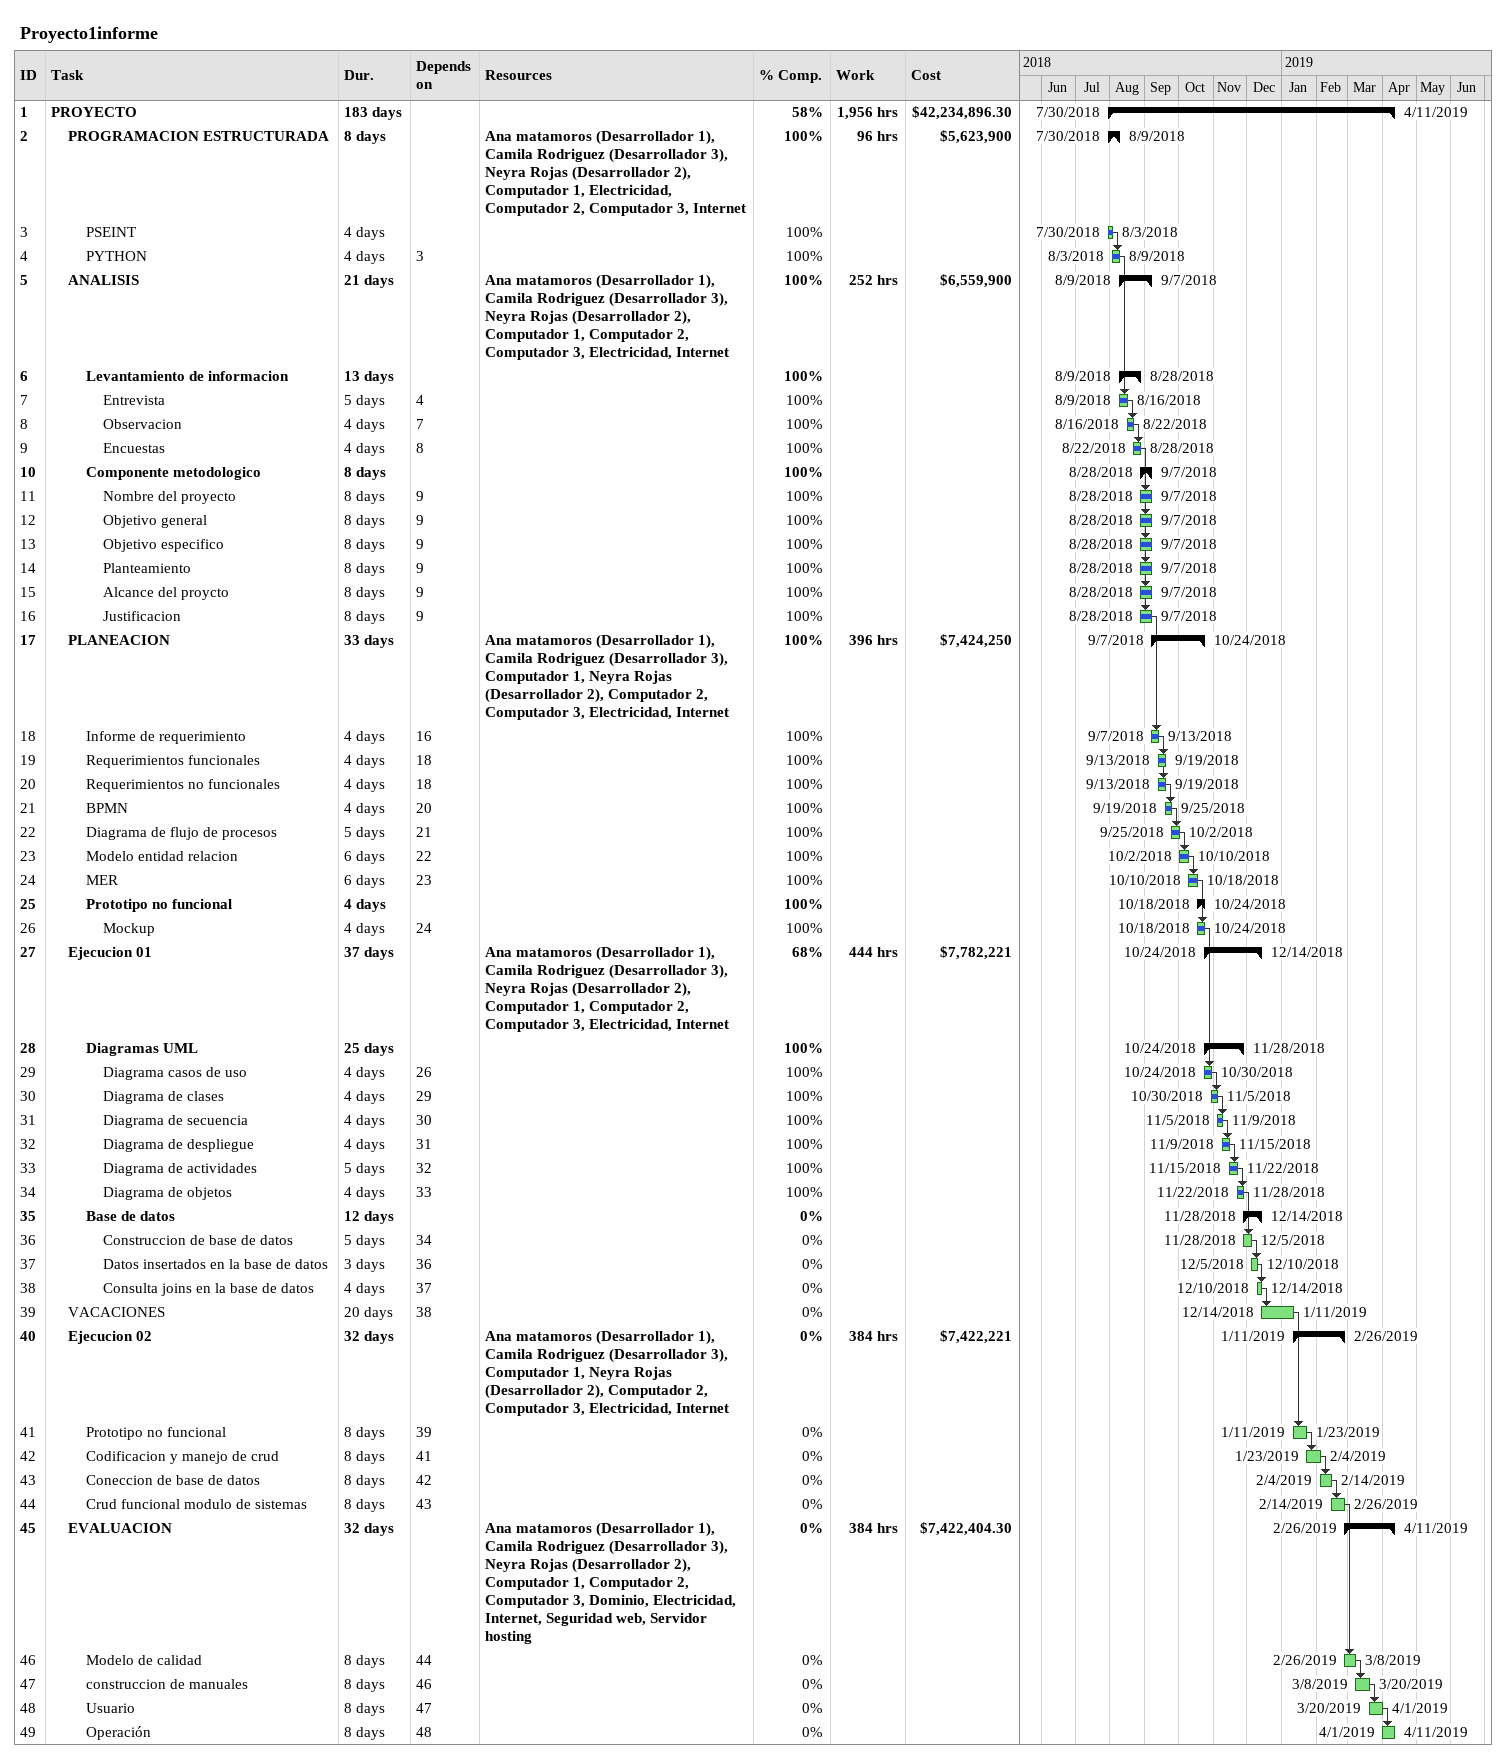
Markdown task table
Proyecto1informe

| ID | Level | Task | Duration | Start | Finish | Predecessors | Resources | % complete | Work (h) | Cost ($) |
|---|---|---|---|---|---|---|---|---|---|---|
| 1 | 1 | **PROYECTO** | 183d | 2018-07-30 | 2019-04-11 |  |  | 58 | 1956 | 42234896.30 |
| 2 | 2 | **PROGRAMACION ESTRUCTURADA** | 8d | 2018-07-30 | 2018-08-09 |  | Ana matamoros (Desarrollador 1), Camila Rodriguez (Desarrollador 3), Neyra Rojas (Desarrollador 2), Computador 1, Electricidad, Computador 2, Computador 3, Internet | 100 | 96 | 5623900 |
| 3 | 3 | PSEINT | 4d | 2018-07-30 | 2018-08-03 |  |  | 100 |  |  |
| 4 | 3 | PYTHON | 4d | 2018-08-03 | 2018-08-09 | 3 |  | 100 |  |  |
| 5 | 2 | **ANALISIS** | 21d | 2018-08-09 | 2018-09-07 |  | Ana matamoros (Desarrollador 1), Camila Rodriguez (Desarrollador 3), Neyra Rojas (Desarrollador 2), Computador 1, Computador 2, Computador 3, Electricidad, Internet | 100 | 252 | 6559900 |
| 6 | 3 | **Levantamiento de informacion** | 13d | 2018-08-09 | 2018-08-28 |  |  | 100 |  |  |
| 7 | 4 | Entrevista | 5d | 2018-08-09 | 2018-08-16 | 4 |  | 100 |  |  |
| 8 | 4 | Observacion | 4d | 2018-08-16 | 2018-08-22 | 7 |  | 100 |  |  |
| 9 | 4 | Encuestas | 4d | 2018-08-22 | 2018-08-28 | 8 |  | 100 |  |  |
| 10 | 3 | **Componente metodologico** | 8d | 2018-08-28 | 2018-09-07 |  |  | 100 |  |  |
| 11 | 4 | Nombre del proyecto | 8d | 2018-08-28 | 2018-09-07 | 9 |  | 100 |  |  |
| 12 | 4 | Objetivo general | 8d | 2018-08-28 | 2018-09-07 | 9 |  | 100 |  |  |
| 13 | 4 | Objetivo especifico | 8d | 2018-08-28 | 2018-09-07 | 9 |  | 100 |  |  |
| 14 | 4 | Planteamiento | 8d | 2018-08-28 | 2018-09-07 | 9 |  | 100 |  |  |
| 15 | 4 | Alcance del proycto | 8d | 2018-08-28 | 2018-09-07 | 9 |  | 100 |  |  |
| 16 | 4 | Justificacion | 8d | 2018-08-28 | 2018-09-07 | 9 |  | 100 |  |  |
| 17 | 2 | **PLANEACION** | 33d | 2018-09-07 | 2018-10-24 |  | Ana matamoros (Desarrollador 1), Camila Rodriguez (Desarrollador 3), Computador 1, Neyra Rojas (Desarrollador 2), Computador 2, Computador 3, Electricidad, Internet | 100 | 396 | 7424250 |
| 18 | 3 | Informe de requerimiento | 4d | 2018-09-07 | 2018-09-13 | 16 |  | 100 |  |  |
| 19 | 3 | Requerimientos funcionales | 4d | 2018-09-13 | 2018-09-19 | 18 |  | 100 |  |  |
| 20 | 3 | Requerimientos no funcionales | 4d | 2018-09-13 | 2018-09-19 | 18 |  | 100 |  |  |
| 21 | 3 | BPMN | 4d | 2018-09-19 | 2018-09-25 | 20 |  | 100 |  |  |
| 22 | 3 | Diagrama de flujo de procesos | 5d | 2018-09-25 | 2018-10-02 | 21 |  | 100 |  |  |
| 23 | 3 | Modelo entidad relacion | 6d | 2018-10-02 | 2018-10-10 | 22 |  | 100 |  |  |
| 24 | 3 | MER | 6d | 2018-10-10 | 2018-10-18 | 23 |  | 100 |  |  |
| 25 | 3 | **Prototipo no funcional** | 4d | 2018-10-18 | 2018-10-24 |  |  | 100 |  |  |
| 26 | 4 | Mockup | 4d | 2018-10-18 | 2018-10-24 | 24 |  | 100 |  |  |
| 27 | 2 | **Ejecucion 01** | 37d | 2018-10-24 | 2018-12-14 |  | Ana matamoros (Desarrollador 1), Camila Rodriguez (Desarrollador 3), Neyra Rojas (Desarrollador 2), Computador 1, Computador 2, Computador 3, Electricidad, Internet | 68 | 444 | 7782221 |
| 28 | 3 | **Diagramas UML** | 25d | 2018-10-24 | 2018-11-28 |  |  | 100 |  |  |
| 29 | 4 | Diagrama casos de uso | 4d | 2018-10-24 | 2018-10-30 | 26 |  | 100 |  |  |
| 30 | 4 | Diagrama de clases | 4d | 2018-10-30 | 2018-11-05 | 29 |  | 100 |  |  |
| 31 | 4 | Diagrama de secuencia | 4d | 2018-11-05 | 2018-11-09 | 30 |  | 100 |  |  |
| 32 | 4 | Diagrama de despliegue | 4d | 2018-11-09 | 2018-11-15 | 31 |  | 100 |  |  |
| 33 | 4 | Diagrama de actividades | 5d | 2018-11-15 | 2018-11-22 | 32 |  | 100 |  |  |
| 34 | 4 | Diagrama de objetos | 4d | 2018-11-22 | 2018-11-28 | 33 |  | 100 |  |  |
| 35 | 3 | **Base de datos** | 12d | 2018-11-28 | 2018-12-14 |  |  | 0 |  |  |
| 36 | 4 | Construccion de base de datos | 5d | 2018-11-28 | 2018-12-05 | 34 |  | 0 |  |  |
| 37 | 4 | Datos insertados en la base de datos | 3d | 2018-12-05 | 2018-12-10 | 36 |  | 0 |  |  |
| 38 | 4 | Consulta joins en la base de datos | 4d | 2018-12-10 | 2018-12-14 | 37 |  | 0 |  |  |
| 39 | 2 | VACACIONES | 20d | 2018-12-14 | 2019-01-11 | 38 |  | 0 |  |  |
| 40 | 2 | **Ejecucion 02** | 32d | 2019-01-11 | 2019-02-26 |  | Ana matamoros (Desarrollador 1), Camila Rodriguez (Desarrollador 3), Computador 1, Neyra Rojas (Desarrollador 2), Computador 2, Computador 3, Electricidad, Internet | 0 | 384 | 7422221 |
| 41 | 3 | Prototipo no funcional | 8d | 2019-01-11 | 2019-01-23 | 39 |  | 0 |  |  |
| 42 | 3 | Codificacion y manejo de crud | 8d | 2019-01-23 | 2019-02-04 | 41 |  | 0 |  |  |
| 43 | 3 | Coneccion de base de datos | 8d | 2019-02-04 | 2019-02-14 | 42 |  | 0 |  |  |
| 44 | 3 | Crud funcional modulo de sistemas | 8d | 2019-02-14 | 2019-02-26 | 43 |  | 0 |  |  |
| 45 | 2 | **EVALUACION** | 32d | 2019-02-26 | 2019-04-11 |  | Ana matamoros (Desarrollador 1), Camila Rodriguez (Desarrollador 3), Neyra Rojas (Desarrollador 2), Computador 1, Computador 2, Computador 3, Dominio, Electricidad, Internet, Seguridad web, Servidor hosting | 0 | 384 | 7422404.30 |
| 46 | 3 | Modelo de calidad | 8d | 2019-02-26 | 2019-03-08 | 44 |  | 0 |  |  |
| 47 | 3 | construccion de manuales | 8d | 2019-03-08 | 2019-03-20 | 46 |  | 0 |  |  |
| 48 | 3 | Usuario | 8d | 2019-03-20 | 2019-04-01 | 47 |  | 0 |  |  |
| 49 | 3 | Operación | 8d | 2019-04-01 | 2019-04-11 | 48 |  | 0 |  |  |
